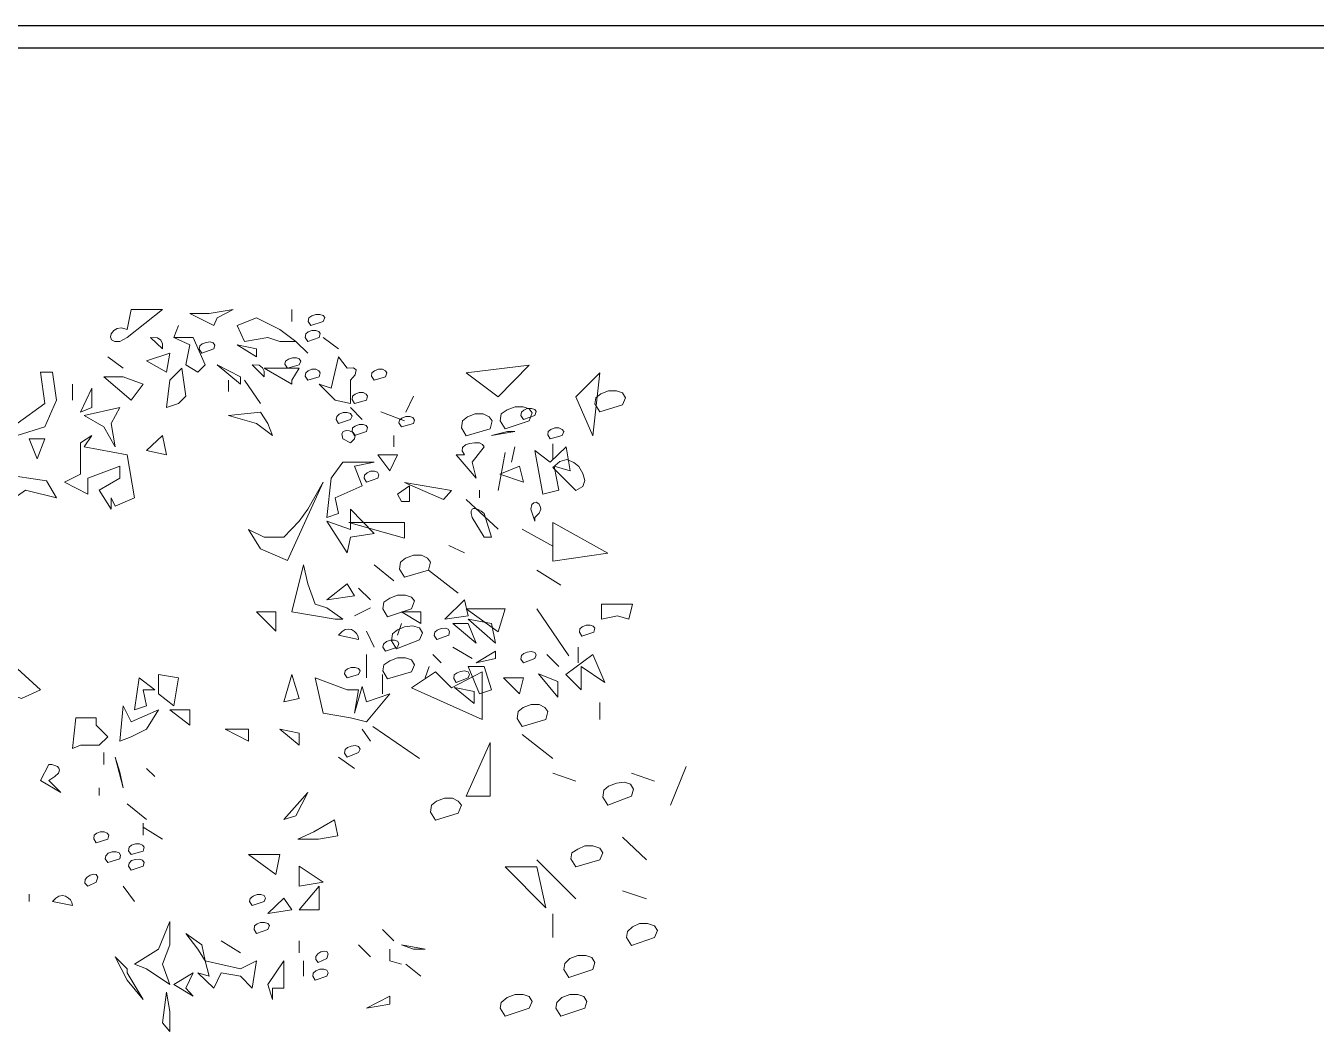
# Model space of a CAD drawing. Header units: millimetres. Extents: x 922141 to 965068, y 34629 to 256118.
# Drawn here: x 954462 to 960164, y 215939 to 220398 of the extents above; entities that cross this region are included whole.
import ezdxf

# ---------------------------------------------------------------- set-up
doc = ezdxf.new("R2010")
doc.units = ezdxf.units.MM
doc.layers.get('Defpoints').update_dxf_attribs({"color": 6})
doc.layers.add('FUR', color=2, linetype='Continuous')
doc.layers.add('TEXT200', color=7, linetype='Continuous')
doc.layers.add('HATCH', color=8, linetype='Continuous', lineweight=5)

# ---------------------------------------------------------------- blocks, each defined once
blk = doc.blocks.new('A$C45F453B8')
at = {"layer": 'HATCH', "linetype": 'Continuous'}
for points in [[(86.66, 449.32), (86.66, 451.1), (86.66, 449.32)], [(98.28, 448.73), (97.76, 449.84), (95.39, 451.1), (98.95, 450.51), (101.83, 450.51), (98.28, 448.73)], [(111.16, 446.95), (105.91, 451.1), (110.57, 451.1), (111.16, 448.14), (111.98, 448.36), (112.64, 448.29), (113.16, 447.99), (113.53, 447.47), (113.61, 447.03), (113.46, 446.58), (113.01, 446.36), (112.27, 446.36), (111.16, 446.95)], [(81.99, 449.32), (81.77, 449.91), (81.99, 450.21), (82.51, 450.36), (83.1, 450.36), (83.69, 450.14), (84.14, 449.84), (84.21, 449.32), (83.84, 448.73), (81.99, 449.32)], [(88.43, 446.36), (86.06, 446.36), (88.43, 448.14), (91.91, 449.84), (94.8, 448.73), (93.69, 446.36), (90.21, 446.95), (88.43, 446.36)], [(82.58, 446.95), (82.44, 447.54), (82.66, 447.84), (83.1, 447.99), (83.69, 447.99), (84.21, 447.77), (84.58, 447.47), (84.66, 446.95), (84.29, 446.36), (82.58, 446.95)], [(104.2, 446.95), (103.54, 448.73), (104.2, 446.95)], [(79.7, 445.25), (81.99, 446.95), (79.7, 445.25)], [(84.29, 444.58), (86.06, 446.36), (84.29, 444.58)], [(91.91, 444.06), (91.91, 445.25), (94.8, 445.84), (91.91, 444.06)], [(98.28, 445.25), (98.13, 445.77), (98.35, 446.14), (98.8, 446.29), (99.39, 446.21), (99.98, 445.99), (100.35, 445.69), (100.43, 445.18), (100.06, 444.58), (98.28, 445.25)], [(100.65, 441.77), (99.54, 442.88), (101.32, 446.95), (104.2, 446.95), (101.83, 445.84), (102.43, 442.88), (100.65, 441.77)], [(105.91, 445.25), (105.91, 445.99), (106.13, 446.51), (106.65, 446.88), (107.68, 446.95), (105.91, 445.25)], [(77.92, 437.11), (77.92, 440.59), (77.25, 441.4), (77.1, 442.14), (77.48, 442.44), (78.44, 442.36), (79.7, 444.06), (80.81, 439.4), (82.58, 439.99), (80.21, 437.62), (77.92, 437.11)], [(85.55, 442.88), (85.32, 443.4), (85.55, 443.77), (85.99, 443.92), (86.58, 443.92), (87.17, 443.69), (87.62, 443.4), (87.69, 442.95), (87.32, 442.36), (85.55, 442.88)], [(105.31, 441.77), (104.8, 444.58), (108.28, 443.47), (105.31, 441.77)], [(111.76, 442.36), (114.05, 444.06), (111.76, 442.36)], [(41.91, 432.33), (40.87, 441.66), (44.42, 438.1), (41.91, 432.33)], [(55.97, 438.1), (51.38, 442.84), (60.71, 441.66), (55.97, 438.1)], [(72.74, 441.1), (72.51, 441.7), (72.74, 441.99), (73.18, 442.21), (73.77, 442.21), (74.37, 441.99), (74.74, 441.7), (74.81, 441.18), (74.44, 440.59), (72.74, 441.1)], [(82.58, 441.1), (82.44, 441.7), (82.66, 441.99), (83.1, 442.21), (83.69, 442.21), (84.21, 441.99), (84.58, 441.7), (84.66, 441.18), (84.29, 440.59), (82.58, 441.1)], [(86.66, 439.99), (86.66, 440.59), (85.55, 442.36), (90.8, 442.36), (86.66, 439.99)], [(90.8, 441.1), (90.8, 441.92), (91.02, 442.44), (91.54, 442.81), (92.58, 442.88), (90.8, 441.1)], [(94.28, 439.99), (94.28, 441.1), (97.76, 442.88), (94.28, 439.99)], [(103.54, 437.11), (102.43, 438.22), (103.02, 442.36), (104.8, 440.59), (105.31, 436.51), (103.54, 437.11)], [(127.53, 429.48), (127.53, 432.37), (123.38, 433.63), (121.68, 437.62), (122.27, 441.77), (124.05, 441.77), (123.38, 437.11), (127.53, 434.14), (129.75, 435.33), (130.41, 428.89), (127.53, 429.48)], [(91.32, 437.11), (93.69, 440.59), (91.32, 437.11)], [(96.06, 438.88), (96.06, 440.59), (96.06, 438.88)], [(110.57, 437.62), (108.79, 439.99), (111.76, 441.1), (114.64, 441.1), (110.57, 437.62)], [(119.31, 437.62), (119.31, 439.99), (119.31, 437.62)], [(37.46, 436.92), (37.02, 437.95), (37.46, 438.69), (38.35, 438.99), (39.54, 438.99), (40.72, 438.55), (41.46, 437.95), (41.61, 437.07), (40.87, 435.88), (37.46, 436.92)], [(69.7, 435.85), (68.59, 438.22), (69.7, 435.85)], [(75.55, 437.62), (75.4, 438.22), (75.62, 438.51), (76.07, 438.73), (76.66, 438.73), (77.25, 438.51), (77.62, 438.22), (77.7, 437.7), (77.33, 437.11), (75.55, 437.62)], [(118.12, 435.85), (116.42, 436.51), (116.42, 439.4), (118.12, 435.85)], [(50.52, 435.33), (50.3, 435.92), (50.52, 436.22), (51.04, 436.36), (51.64, 436.36), (52.15, 436.14), (52.52, 435.85), (52.6, 435.33), (52.23, 434.74), (50.52, 435.33)], [(51.38, 434.55), (50.94, 435.73), (51.38, 436.32), (52.27, 436.62), (53.46, 436.62), (54.64, 436.18), (55.53, 435.58), (55.68, 434.55), (54.94, 433.36), (51.38, 434.55)], [(69.89, 434.55), (73.45, 435.88), (69.89, 434.55)], [(76.22, 434.74), (77.92, 436.51), (76.22, 434.74)], [(77.92, 434.74), (77.7, 435.25), (77.92, 435.62), (78.44, 435.77), (79.03, 435.77), (79.62, 435.55), (79.99, 435.18), (80.07, 434.74), (79.7, 434.14), (77.92, 434.74)], [(89.54, 432.37), (90.21, 434.14), (91.32, 435.85), (96.06, 435.33), (91.91, 434.14), (89.54, 432.37)], [(112.94, 430.66), (113.53, 434.14), (112.27, 436.51), (117.53, 435.33), (114.64, 433.63), (112.94, 430.66)], [(57.16, 433.36), (56.86, 434.55), (57.31, 435.14), (58.19, 435.58), (59.38, 435.58), (60.56, 435.14), (61.3, 434.55), (61.45, 433.51), (60.71, 432.33), (57.16, 433.36)], [(68.59, 434.14), (68.44, 434.66), (68.66, 435.03), (69.11, 435.18), (69.7, 435.18), (70.29, 434.96), (70.66, 434.66), (70.74, 434.22), (70.37, 433.63), (68.59, 434.14)], [(75.55, 432.96), (75.4, 433.55), (75.62, 433.85), (76.07, 434), (76.66, 434), (77.25, 433.77), (77.62, 433.48), (77.7, 432.96), (77.33, 432.37), (75.55, 432.96)], [(46.45, 432.37), (46.23, 432.96), (46.45, 433.26), (46.97, 433.48), (47.56, 433.48), (48.16, 433.26), (48.53, 432.96), (48.6, 432.44), (48.23, 431.85), (46.45, 432.37)], [(54.6, 432.96), (53.49, 432.96), (56.97, 432.37), (54.6, 432.96)], [(71.48, 430.66), (71.48, 432.37), (71.48, 430.66)], [(77.92, 431.26), (77.33, 431.85), (77.25, 432.37), (77.55, 432.81), (78.07, 433.03), (78.59, 433.11), (79.03, 432.96), (79.25, 432.59), (79.1, 431.85), (77.92, 431.26)], [(105.31, 429.48), (105.91, 432.37), (108.28, 430.15), (105.31, 429.48)], [(113.53, 421.41), (113.53, 423.11), (112.94, 421.85), (110.05, 423.11), (111.16, 429.48), (117.53, 430.66), (116.42, 432.37), (118.12, 431.26), (118.12, 426.59), (120.49, 425.41), (117.01, 423.63), (117.01, 426), (112.27, 427.78), (112.27, 426), (115.31, 424.22), (113.53, 421.41)], [(124.56, 428.89), (123.38, 431.85), (125.75, 431.85), (124.56, 428.89)], [(46.97, 424.22), (47.64, 427.78), (45.27, 427.11), (45.86, 430.66), (48.23, 428.37), (50.52, 430.15), (49.34, 423.63), (46.97, 424.22)], [(47.83, 428.77), (47.83, 431.14), (47.83, 428.77)], [(54, 428.37), (53.49, 430.66), (54, 428.37)], [(59.26, 426), (59.85, 428.37), (58.08, 430.66), (58.3, 431.03), (58.74, 431.26), (59.48, 431.26), (60.22, 431.18), (60.82, 430.96), (61.26, 430.59), (61.33, 430.07), (60.96, 429.48), (62.22, 429.48), (59.26, 426)], [(44.42, 424.18), (43.39, 424.77), (43.09, 425.66), (43.39, 426.7), (43.98, 427.74), (44.72, 428.33), (45.76, 428.77), (46.79, 428.48), (47.83, 427.59), (44.42, 424.18)], [(55.97, 424.18), (54.94, 429.81), (55.97, 424.18)], [(72.07, 427.11), (70.96, 429.48), (73.85, 429.48), (72.07, 427.11)], [(79.7, 420.74), (80.21, 423.11), (76.22, 424.89), (77.33, 427.78), (74.44, 428.37), (79.1, 428.37), (80.81, 426), (81.47, 420.15), (79.7, 420.74)], [(52.23, 425.41), (52.82, 427.78), (55.71, 426.59), (52.23, 425.41)], [(73.85, 426), (73.7, 426.52), (73.92, 426.89), (74.37, 427.04), (74.96, 427.04), (75.48, 426.81), (75.85, 426.44), (75.92, 426), (75.55, 425.41), (73.85, 426)], [(123.16, 425.63), (129.75, 426.59), (129.75, 424.89), (132.78, 425.41), (135.67, 425.41), (134.49, 423.11), (128.64, 422.52), (126.27, 424.22), (121.68, 423.11), (123.16, 425.63)], [(58.74, 423.11), (58.74, 424.22), (58.74, 423.11)], [(64.12, 422.85), (62.93, 424.18), (69.89, 425.37), (64.12, 422.85)], [(70.37, 422.52), (69.18, 422.52), (69.18, 424.89), (70.96, 423.63), (70.37, 422.52)], [(87.32, 413.78), (81.99, 425.41), (84.29, 421.41), (85.55, 419.63), (87.84, 417.26), (90.8, 417.26), (93.1, 418.37), (91.32, 415.49), (87.32, 413.78)], [(50.52, 419.63), (50.52, 420.15), (49.86, 420.82), (49.64, 421.41), (49.71, 421.85), (49.93, 422.22), (50.3, 422.45), (50.67, 422.37), (50.97, 422.08), (51.12, 421.41), (50.52, 419.63)], [(55.97, 418.41), (60.71, 422.85), (55.97, 418.41)], [(58.08, 417.26), (56.97, 417.26), (58.08, 420.74), (58.52, 421.11), (58.97, 421.33), (59.34, 421.48), (59.63, 421.48), (59.85, 421.41), (60, 421.11), (60, 420.74), (59.85, 420.15), (58.08, 417.26)], [(78.44, 414.89), (77.92, 417.26), (74.44, 417.78), (77.92, 421.41), (77.92, 418.37), (81.47, 419.63), (78.44, 414.89)], [(39.68, 414.85), (47.83, 419.44), (47.83, 413.67), (39.68, 414.85)], [(47.83, 415.89), (52.42, 418.41), (47.83, 415.89)], [(69.89, 417.07), (69.89, 419.44), (78.19, 419.44), (69.89, 417.07)], [(60.96, 414.89), (63.33, 416), (60.96, 414.89)], [(66.34, 412.34), (66.04, 413.52), (66.49, 414.11), (67.38, 414.56), (68.56, 414.56), (69.74, 414.11), (70.49, 413.52), (70.63, 412.48), (69.89, 411.3), (66.34, 412.34)], [(71.48, 410.75), (74.44, 413.12), (71.48, 410.75)], [(80.21, 405.05), (79.1, 405.05), (81.47, 406.75), (83.18, 407.27), (84.29, 410.3), (84.95, 413.12), (86.66, 406.16), (80.21, 405.05)], [(46.64, 410.11), (50.2, 412.34), (46.64, 410.11)], [(61.9, 408.93), (66.34, 412.34), (61.9, 408.93)], [(74.96, 407.93), (76.73, 409.64), (74.96, 407.93)], [(77.33, 408.53), (78.44, 410.3), (81.47, 407.93), (77.33, 408.53)], [(36.53, 405.05), (36.01, 407.27), (40.6, 407.27), (40.6, 405.05), (38.23, 405.56), (36.53, 405.05)], [(60.45, 405.56), (60.96, 407.93), (63.93, 405.05), (60.45, 405.56)], [(68.86, 406.56), (68.41, 407.75), (68.86, 408.34), (69.74, 408.63), (70.93, 408.63), (72.11, 408.19), (73, 407.6), (73.15, 406.56), (72.41, 405.38), (68.86, 406.56)], [(45.46, 399.6), (50.2, 406.56), (45.46, 399.6)], [(55.97, 403.16), (54.94, 406.56), (60.71, 406.56), (55.97, 403.16)], [(56.37, 401.49), (56.97, 404.38), (60.45, 405.05), (56.37, 401.49)], [(67.48, 404.38), (67.48, 406.16), (70.37, 406.16), (67.48, 404.38)], [(77.33, 405.56), (74.96, 406.75)], [(89.03, 403.27), (89.03, 406.16), (91.91, 406.16), (89.03, 403.27)], [(41.76, 403.11), (41.61, 403.7), (41.83, 404), (42.27, 404.15), (42.87, 404.15), (43.46, 403.93), (43.83, 403.63), (43.9, 403.11), (43.53, 402.52), (41.76, 403.11)], [(59.26, 401.49), (60.45, 404.38), (62.74, 404.38), (59.26, 401.49)], [(63.33, 402.68), (63.19, 403.2), (63.41, 403.57), (63.85, 403.71), (64.44, 403.64), (65.04, 403.42), (65.41, 403.12), (65.48, 402.6), (65.11, 402.01), (63.33, 402.68)], [(67.67, 401.97), (67.23, 403.01), (67.67, 403.75), (68.71, 404.04), (69.89, 403.9), (70.93, 403.45), (71.67, 402.86), (71.82, 401.82), (71.08, 400.64), (67.67, 401.97)], [(70.96, 402.68), (70.37, 404.38), (70.96, 402.68)], [(74.44, 400.9), (75.55, 403.27), (74.44, 400.9)], [(76.73, 402.01), (76.81, 402.46), (77.03, 402.9), (77.33, 403.2), (77.77, 403.49), (78.22, 403.57), (78.73, 403.49), (79.18, 403.2), (79.7, 402.68), (76.73, 402.01)], [(70.96, 400.9), (70.74, 401.42), (70.96, 401.79), (71.4, 401.94), (72, 401.94), (72.59, 401.71), (73.03, 401.34), (73.11, 400.9), (72.74, 400.31), (70.96, 400.9)], [(43.61, 394.53), (43.61, 398.01), (40.13, 395.64), (41.9, 399.79), (45.9, 396.83), (43.61, 394.53)], [(44.08, 398.53), (44.08, 400.9), (44.08, 398.53)], [(46.97, 398.01), (48.75, 399.79), (46.97, 398.01)], [(50.52, 399.2), (50.3, 399.72), (50.52, 400.09), (51.04, 400.23), (51.64, 400.16), (52.15, 399.94), (52.52, 399.64), (52.6, 399.12), (52.23, 398.53), (50.52, 399.2)], [(56.37, 399.2), (56.37, 400.31), (59.26, 398.53), (56.37, 399.2)], [(59.85, 399.2), (62.74, 400.9), (59.85, 399.2)], [(64.44, 398.53), (65.7, 399.79), (64.44, 398.53)], [(68.86, 397.23), (68.41, 398.27), (68.86, 399.01), (69.74, 399.31), (70.93, 399.31), (72.11, 398.86), (73, 398.27), (73.15, 397.38), (72.41, 396.2), (68.86, 397.23)], [(75.55, 396.31), (75.55, 399.79)], [(126.86, 393.27), (124.05, 394.53), (130.41, 400.31), (130.41, 394.53), (126.86, 393.27)], [(56.97, 394.53), (58.08, 398.01), (60.45, 398.01), (58.74, 393.94), (56.97, 394.53)], [(60.45, 396.31), (60.22, 396.83), (60.45, 397.2), (60.96, 397.35), (61.56, 397.27), (62.08, 397.05), (62.52, 396.75), (62.59, 396.24), (62.22, 395.64), (60.45, 396.31)], [(66.81, 396.31), (66.22, 398.01), (66.81, 396.31)], [(76.73, 396.83), (76.51, 397.35), (76.73, 397.72), (77.25, 397.86), (77.85, 397.86), (78.36, 397.64), (78.73, 397.35), (78.81, 396.9), (78.44, 396.31), (76.73, 396.83)], [(47.09, 393.43), (47.09, 395.8), (49.98, 396.91), (47.09, 393.43)], [(52.82, 393.94), (52.23, 396.31), (55.19, 396.31), (52.82, 393.94)], [(58.34, 390.12), (58.34, 397.23), (62.93, 394.86), (65.3, 397.23), (68.86, 394.86), (58.34, 390.12)], [(75.55, 389.79), (72.07, 393.94), (75.55, 392.76), (76.22, 395.05), (77.33, 391.05), (76.73, 394.53), (78.44, 394.53), (83.18, 396.31), (81.99, 391.05), (77.92, 390.39), (75.55, 389.79)], [(73.18, 393.94), (73.18, 396.83), (73.18, 393.94)], [(85.55, 393.27), (86.66, 396.83), (87.84, 392.76), (85.55, 393.27)], [(104.2, 392.16), (103.54, 396.31), (106.5, 396.83), (106.5, 393.94), (104.2, 392.16)], [(108.28, 392.16), (108.79, 394.53), (107.02, 394.53), (109.39, 396.31), (110.05, 391.57), (108.28, 392.16)], [(59.56, 392.5), (59.56, 394.28), (62.45, 394.87), (59.56, 392.5)], [(40.87, 390.12), (40.87, 392.64), (40.87, 390.12)], [(48.87, 390.12), (48.57, 391.31), (49.01, 391.9), (49.9, 392.35), (51.09, 392.35), (52.27, 391.9), (53.01, 391.31), (53.16, 390.27), (52.42, 389.09), (48.87, 390.12)], [(101.83, 389.28), (101.83, 391.57), (104.8, 391.57), (101.83, 389.28)], [(110.57, 387.57), (108.28, 388.68), (106.5, 391.57), (110.57, 389.79), (111.76, 392.16), (112.27, 386.91), (110.57, 387.57)], [(115.75, 389.28), (115.75, 390.39), (118.79, 390.39), (119.31, 385.8), (118.12, 386.31), (115.31, 386.31), (114.05, 387.57), (115.75, 389.28), (115.75, 389.28)], [(47.83, 384.35), (52.42, 387.9), (47.83, 384.35)], [(67.67, 384.35), (74.63, 389.09), (67.67, 384.35)], [(74.96, 386.91), (76.22, 388.68), (74.96, 386.91)], [(85.55, 386.31), (85.55, 388.09), (88.43, 388.68), (85.55, 386.31)], [(93.1, 386.91), (93.1, 388.68), (96.58, 388.68), (93.1, 386.91)], [(57.16, 378.72), (57.16, 386.72), (60.71, 378.72), (57.16, 378.72)], [(76.73, 385.2), (76.51, 385.72), (76.73, 386.09), (77.25, 386.24), (77.85, 386.17), (78.36, 385.94), (78.73, 385.65), (78.81, 385.13), (78.44, 384.54), (76.73, 385.2)], [(77.33, 382.83), (79.7, 384.54), (77.33, 382.83)], [(111.76, 379.95), (112.27, 382.32), (112.94, 384.54), (111.76, 379.95)], [(114.64, 383.43), (114.64, 385.2), (114.64, 383.43)], [(30.36, 377.39), (27.99, 383.16), (30.36, 377.39)], [(32.73, 380.94), (36.13, 382.13), (32.73, 380.94)], [(44.42, 380.94), (47.83, 382.13), (44.42, 380.94)], [(107.02, 381.65), (108.28, 382.83), (107.02, 381.65)], [(121.01, 379.28), (122.79, 381.06), (121.9, 381.65), (121.38, 382.17), (121.23, 382.61), (121.31, 382.91), (121.53, 383.13), (121.9, 383.28), (122.34, 383.43), (122.79, 383.43), (124.05, 381.06), (121.01, 379.28)], [(36.13, 378.72), (35.83, 379.76), (36.28, 380.5), (37.17, 380.8), (38.35, 380.65), (39.54, 380.2), (40.28, 379.61), (40.43, 378.57), (39.68, 377.39), (36.13, 378.72)], [(61.9, 376.2), (61.45, 377.39), (61.9, 377.98), (62.79, 378.43), (63.97, 378.43), (65.15, 377.98), (65.89, 377.39), (66.04, 376.35), (65.3, 375.17), (61.9, 376.2)], [(86.06, 375.8), (84.29, 379.28), (87.84, 375.28), (86.06, 375.8)], [(115.31, 378.84), (115.31, 379.95), (115.31, 378.84)], [(108.28, 375.28), (111.16, 377.58), (108.28, 375.28)], [(82.71, 372.31), (79.82, 372.83), (80.34, 375.2), (83.38, 373.42), (85.75, 372.31), (82.71, 372.31)], [(108.79, 372.91), (108.79, 374.69), (108.79, 372.91)], [(33.91, 369.25), (37.46, 372.65), (33.91, 369.25)], [(105.91, 372.32), (108.79, 374.1), (105.91, 372.32)], [(114.05, 372.32), (113.9, 372.91), (114.12, 373.21), (114.57, 373.43), (115.16, 373.43), (115.68, 373.21), (116.05, 372.91), (116.12, 372.4), (115.75, 371.8), (114.05, 372.32)], [(40.87, 369.25), (40.43, 370.28), (40.87, 371.02), (41.91, 371.32), (43.09, 371.32), (44.13, 370.87), (45.02, 370.28), (45.16, 369.39), (44.42, 368.21), (40.87, 369.25)], [(108.79, 370.54), (108.65, 371.14), (108.87, 371.43), (109.31, 371.65), (109.9, 371.65), (110.5, 371.43), (110.87, 371.14), (110.94, 370.62), (110.57, 370.03), (108.79, 370.54)], [(112.27, 369.43), (112.13, 369.95), (112.35, 370.32), (112.79, 370.47), (113.38, 370.47), (113.98, 370.25), (114.35, 369.88), (114.42, 369.43), (114.05, 368.84), (112.27, 369.43)], [(44.42, 363.47), (50.2, 369.25), (44.42, 363.47)], [(89.03, 367.06), (88.43, 370.03), (93.1, 370.03), (89.03, 367.06)], [(108.79, 368.32), (108.65, 368.84), (108.87, 369.21), (109.31, 369.36), (109.9, 369.29), (110.5, 369.14), (110.87, 368.77), (110.94, 368.32), (110.57, 367.73), (108.79, 368.32)], [(48.87, 362.14), (50.2, 368.21), (54.94, 368.21), (48.87, 362.14)], [(81.99, 365.95), (85.55, 368.32), (85.55, 365.36), (81.99, 365.95)], [(115.75, 365.95), (115.53, 366.69), (115.75, 367.06), (116.12, 367.14), (116.64, 366.99), (117.09, 366.69), (117.38, 366.32), (117.46, 365.81), (117.01, 365.36), (115.75, 365.95)], [(33.91, 363.47), (37.46, 364.65), (33.91, 363.47)], [(82.58, 361.81), (82.58, 365.36), (85.55, 361.81), (82.58, 361.81)], [(110.05, 363.07), (111.76, 365.36)], [(86.66, 361.81), (87.84, 363.58), (90.21, 361.29), (86.66, 361.81)], [(90.8, 363.07), (90.58, 363.58), (90.8, 363.95), (91.25, 364.1), (91.84, 364.1), (92.43, 363.88), (92.88, 363.51), (92.95, 363.07), (92.58, 362.47), (90.8, 363.07)], [(119.31, 362.47), (119.38, 362.92), (119.6, 363.29), (119.9, 363.58), (120.34, 363.88), (120.79, 363.95), (121.31, 363.88), (121.75, 363.58), (122.27, 363.07), (119.31, 362.47)], [(125.75, 363.07), (125.75, 364.18), (125.75, 363.07)], [(47.83, 357.7), (47.83, 361.25), (47.83, 357.7)], [(32.73, 357.7), (32.28, 358.73), (32.73, 359.47), (33.76, 359.77), (34.95, 359.77), (35.98, 359.32), (36.72, 358.58), (36.87, 357.7), (36.13, 356.51), (32.73, 357.7)], [(71.48, 357.22), (73.18, 358.92), (71.48, 357.22)], [(90.21, 358.92), (89.99, 359.51), (90.21, 359.81), (90.73, 359.96), (91.32, 359.96), (91.84, 359.73), (92.21, 359.44), (92.28, 358.92), (91.91, 358.33), (90.21, 358.92)], [(104.8, 350.7), (105.91, 353.74), (104.8, 356.62), (104.8, 360.1), (106.5, 355.96), (110.05, 353.74), (108.28, 353.07), (104.8, 350.7)], [(85.55, 355.44), (85.55, 357.22), (85.55, 355.44)], [(94.28, 355.44), (97.17, 357.22), (94.28, 355.44)], [(99.54, 354.26), (100.06, 356.62), (102.43, 358.33), (100.65, 355.96), (99.54, 354.26)], [(68.59, 355.96), (66.81, 355.96), (70.37, 356.62), (68.59, 355.96)], [(72.07, 354.26), (72.07, 355.96), (72.07, 354.26)], [(74.96, 354.85), (76.73, 356.62), (74.96, 354.85)], [(81.48, 354.59), (81.26, 355.26), (81.48, 355.63), (81.85, 355.7), (82.37, 355.56), (82.82, 355.26), (83.11, 354.89), (83.11, 354.45), (82.74, 354), (81.48, 354.59)], [(41.91, 352.96), (41.61, 353.99), (42.05, 354.73), (42.94, 355.03), (44.13, 355.03), (45.31, 354.59), (46.05, 353.85), (46.2, 352.96), (45.46, 351.77), (41.91, 352.96)], [(67.48, 351.96), (69.7, 353.74), (67.48, 351.96)], [(70.37, 353.74), (72.07, 354.26), (70.37, 353.74)], [(84.95, 351.96), (84.95, 354.26), (84.95, 351.96)], [(89.54, 348.48), (89.54, 350.18), (87.84, 350.18), (87.84, 354.26), (90.21, 350.7), (89.54, 348.48)], [(92.58, 350.18), (91.91, 354.26), (94.28, 353.07), (99.54, 354.26), (98.95, 351.96), (100.65, 352.48), (98.28, 350.18), (97.17, 352.48), (94.28, 351.96), (92.58, 350.18)], [(108.79, 348.48), (111.16, 352.48), (111.16, 353.07), (112.94, 354.85), (111.16, 351.37), (108.79, 348.48)], [(81.47, 351.96), (81.25, 352.48), (81.47, 352.85), (81.92, 353), (82.51, 353), (83.1, 352.77), (83.47, 352.4), (83.55, 351.96), (83.18, 351.37), (81.47, 351.96)], [(101.32, 349), (102.43, 350.18), (101.32, 352.48), (104.2, 350.7), (101.32, 349)], [(104.8, 343.74), (104.8, 346.7), (105.31, 349.59), (105.91, 345), (104.8, 343.74)], [(43.09, 347.18), (42.79, 348.22), (43.24, 348.96), (44.13, 349.25), (45.31, 349.25), (46.5, 348.81), (47.24, 348.07), (47.38, 347.18), (46.64, 346), (43.09, 347.18)], [(51.38, 347.18), (50.94, 348.22), (51.38, 348.96), (52.27, 349.25), (53.46, 349.25), (54.64, 348.81), (55.53, 348.07), (55.68, 347.18), (54.94, 346), (51.38, 347.18)], [(72.07, 347.81), (72.07, 349), (75.55, 347.22), (72.07, 347.81)]]:
    blk.add_lwpolyline(points, dxfattribs=at)

msp = doc.modelspace()

# ---------------------------------------------------------------- linework, layer by layer
at = {"layer": 'Defpoints'}
msp.add_lwpolyline([(965068.26, 190849.45), (965068.26, 220398.38), (922141.11, 220398.38), (922141.11, 190849.45)], close=True, dxfattribs=at)
at = {"layer": 'TEXT200'}
msp.add_lwpolyline([(964970.15, 190947.56), (964970.15, 220300.27), (922239.22, 220300.27), (922239.22, 190947.56)], close=True, dxfattribs=at)

# ---------------------------------------------------------------- block references
at = {"layer": 'FUR', "xscale": -29.70886197658729, "yscale": 29.70886197658729, "zscale": 29.70886197658729}
msp.add_blockref('A$C45F453B8', (958212.52, 205743.68), dxfattribs=at)

doc.saveas('drawing.dxf')
